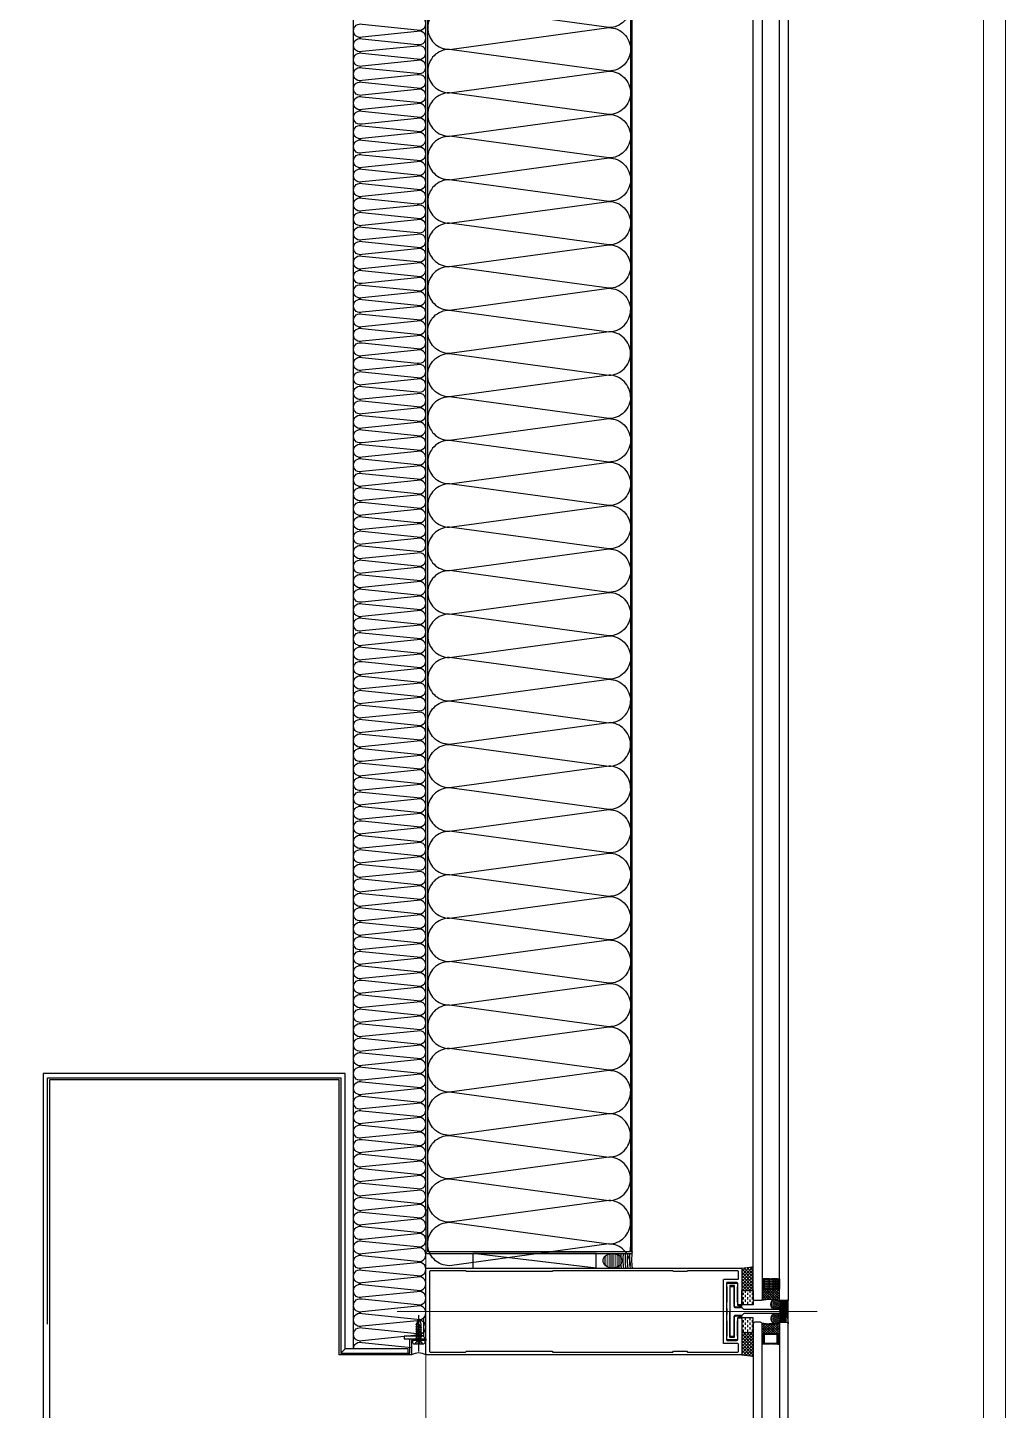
# Model space of a CAD drawing. Header units: millimetres. Extents: x 17311 to 801382, y -242618 to -104888.
# Drawn here: x 576371 to 577046, y -196048 to -195093 of the extents above; entities that cross this region are included whole.
import ezdxf

# ---------------------------------------------------------------- set-up
doc = ezdxf.new("R2010")
doc.units = ezdxf.units.MM
doc.header["$LTSCALE"] = 250
for name, pattern in [('HID', [2.8, 1.8, -1]), ('HIDDEN', [9.525, 6.35, -3.175]), ('HIDDEN2', [4.7625, 3.175, -1.5875])]:
    doc.linetypes.add(name, pattern=pattern)
for name, color, linetype in [('A-CEIL', 8, 'Continuous'), ('A-ELE-8', 8, 'Continuous'), ('A-WIN', 4, 'Continuous'), ('ACCY', 5, 'Continuous'), ('B-AR', 7, 'Continuous'), ('EGI', 6, 'Continuous'), ('GLASS', 7, 'Continuous'), ('ISL', 251, 'Continuous'), ('polyamide', 6, 'Continuous'), ('SEALANT', 252, 'Continuous'), ('W250', 7, 'Continuous'), ('인테리어', 7, 'HIDDEN')]:
    doc.layers.add(name, color=color, linetype=linetype)
doc.layers.add('A-WIN-ELE', color=8, linetype='Continuous', lineweight=9)
doc.layers.add('CEN', color=1, linetype='Continuous', lineweight=9)
pattern_1 = [(90, (81579.6663, 89232.96467), (-0.15875, 0.079375), [0, -0.15875])]
pattern_2 = [(225, (58237.0189, -22344.7967), (1.122532015, -1.122532015), []), (315, (58237.0189, -22344.7967), (1.122532015, 1.122532015), [])]
pattern_3 = [(270, (-24016.0779, 66483.7451), (1.5875, -1.5875), [1.5875, -1.5875])]
pattern_4 = [(315, (-462.3626, 2021.3178), (0.8838835, 0.8838835), []), (45, (-462.3626, 2021.3178), (-0.8838835, 0.8838835), [])]
pattern_5 = [(248.1986, (-173432.0886, -82748.5761), (0.464238432, -0.5222680618), [0, -0.625])]

# ---------------------------------------------------------------- blocks, each defined once
blk = doc.blocks.new('커튼월 히든바')
at = {"layer": 'GLASS', "transparency": 33554687}
h = blk.add_hatch(dxfattribs=at)
h.set_pattern_fill('ANSI37', color=253, scale=10, angle=90, style=0)
h.set_pattern_definition(pattern_4)
h.paths.add_polyline_path([(-182, 8.5, 0.198912), (-181.71, 7.79, 0.112366), (-194.29, 7.79, 0.198912), (-194, 8.5), (-194, 15.5), (-192.95, 15.5), (-192.95, 16.2, 0.414214), (-192.25, 15.5), (-183.75, 15.5, 0.414035), (-183.05, 16.2), (-183.05, 15.5), (-182, 15.5)])
h = blk.add_hatch(dxfattribs=at)
h.set_pattern_fill('ANSI37', color=253, scale=10, angle=270, style=0)
h.set_pattern_definition(pattern_4)
h.paths.add_polyline_path([(-182, -8.5, -0.198912), (-181.71, -7.79, -0.112366), (-194.29, -7.79, -0.198912), (-194, -8.5), (-194, -15.5), (-192.95, -15.5), (-192.95, -16.2, -0.414214), (-192.25, -15.5), (-183.75, -15.5, -0.414035), (-183.05, -16.2), (-183.05, -15.5), (-182, -15.5)])
at = {"layer": 'SEALANT', "transparency": 33554687}
h = blk.add_hatch(dxfattribs=at)
h.set_pattern_fill('ANSI37', color=253, scale=0.5)
h.set_pattern_definition(pattern_2)
h.paths.add_polyline_path([(-168, 14.5), (-176, 14.5), (-176, 31, 0.032752), (-168, 30)])
at = {"layer": 'SEALANT'}
h = blk.add_hatch(dxfattribs=at)
h.set_pattern_fill('DASH', color=253, scale=0.5, angle=90, style=0)
h.set_pattern_definition(pattern_3)
h.paths.add_polyline_path([(-168, 14.5), (-176, 14.5), (-176, 4.5), (-168, 4.5)])
at = {"layer": 'SEALANT', "transparency": 33554687}
h = blk.add_hatch(dxfattribs=at)
h.set_pattern_fill('DOTS', color=253, scale=0.5)
h.set_pattern_definition([(360, (-73304.1348, 247739.18495), (0.396875, 0.79375), [0, -0.79375])])
edge = h.paths.add_edge_path()
edge.add_line((-190.78, -8.19), (-191.18, -8.23))
edge.add_arc((-186, 40.48), 48.98, 263.93206, 271.30611)
edge.add_line((-184.88, -8.49), (-185.34, -8.46))
edge.add_line((-185.34, -8.46), (-185.79, -8.41))
edge.add_line((-185.79, -8.41), (-186.24, -8.34))
edge.add_line((-186.24, -8.34), (-186.68, -8.25))
edge.add_line((-186.68, -8.25), (-187.12, -8.14))
edge.add_line((-187.12, -8.14), (-187.55, -8.02))
edge.add_line((-187.55, -8.02), (-187.98, -7.87))
edge.add_line((-187.98, -7.87), (-188.4, -7.71))
edge.add_line((-188.4, -7.71), (-188.81, -7.54))
edge.add_line((-188.81, -7.54), (-189.14, -7.37))
edge.add_line((-189.14, -7.37), (-189.62, -7.74))
edge.add_line((-189.62, -7.74), (-190.18, -8.02))
edge.add_line((-190.18, -8.02), (-190.78, -8.19))
edge = h.paths.add_edge_path()
edge.add_line((-191.18, 8.23), (-190.78, 8.19))
edge.add_line((-190.78, 8.19), (-190.18, 8.02))
edge.add_line((-190.18, 8.02), (-189.62, 7.74))
edge.add_line((-189.62, 7.74), (-189.14, 7.37))
edge.add_line((-189.14, 7.37), (-188.81, 7.54))
edge.add_line((-188.81, 7.54), (-188.4, 7.71))
edge.add_line((-188.4, 7.71), (-187.98, 7.87))
edge.add_line((-187.98, 7.87), (-187.55, 8.02))
edge.add_line((-187.55, 8.02), (-187.12, 8.14))
edge.add_line((-187.12, 8.14), (-186.68, 8.25))
edge.add_line((-186.68, 8.25), (-186.24, 8.34))
edge.add_line((-186.24, 8.34), (-185.79, 8.41))
edge.add_line((-185.79, 8.41), (-185.34, 8.46))
edge.add_line((-185.34, 8.46), (-184.88, 8.49))
edge.add_arc((-186, -40.48), 48.98, 88.69389, 96.06856)
edge = h.paths.add_edge_path()
edge.add_line((-192.61, 8.02), (-192.39, 8.08))
edge.add_arc((-186, -40.48), 48.98, 97.49491, 99.74726)
edge.add_line((-194.29, 7.79), (-195, 7.5))
edge.add_line((-195, 7.5), (-199, 7.5))
edge.add_arc((-199, 8.5), 1, 190.59727, 270, ccw=False)
edge.add_arc((-290.65, 0), 91.05, -5.24052, 5.24052, ccw=False)
edge.add_arc((-199, -8.5), 1, 90, 169.40273, ccw=False)
edge.add_line((-199, -7.5), (-195, -7.5))
edge.add_line((-195, -7.5), (-194.29, -7.79))
edge.add_arc((-186, 40.48), 48.98, 260.25274, 262.50428)
edge.add_line((-192.39, -8.08), (-192.61, -8.02))
edge.add_line((-192.61, -8.02), (-193.17, -7.74))
edge.add_line((-193.17, -7.74), (-193.67, -7.37))
edge.add_line((-193.67, -7.37), (-194.09, -6.91))
edge.add_line((-194.09, -6.91), (-194.41, -6.38))
edge.add_line((-194.41, -6.38), (-194.64, -5.8))
edge.add_line((-194.64, -5.8), (-194.75, -5.18))
edge.add_line((-194.75, -5.18), (-194.75, -4.56))
edge.add_line((-194.75, -4.56), (-194.64, -3.95))
edge.add_line((-194.64, -3.95), (-194.41, -3.37))
edge.add_line((-194.41, -3.37), (-194.09, -2.84))
edge.add_line((-194.09, -2.84), (-193.67, -2.38))
edge.add_line((-193.67, -2.38), (-193.6, -2.33))
edge.add_line((-193.6, -2.33), (-193.7, -1.99))
edge.add_line((-193.7, -1.99), (-193.8, -1.6))
edge.add_line((-193.8, -1.6), (-193.87, -1.2))
edge.add_line((-193.87, -1.2), (-193.93, -0.8))
edge.add_line((-193.93, -0.8), (-193.96, -0.4))
edge.add_line((-193.96, -0.4), (-193.97, 0))
edge.add_line((-193.97, 0), (-193.96, 0.4))
edge.add_line((-193.96, 0.4), (-193.93, 0.8))
edge.add_line((-193.93, 0.8), (-193.87, 1.2))
edge.add_line((-193.87, 1.2), (-193.8, 1.6))
edge.add_line((-193.8, 1.6), (-193.7, 1.99))
edge.add_line((-193.7, 1.99), (-193.6, 2.33))
edge.add_line((-193.6, 2.33), (-193.67, 2.38))
edge.add_line((-193.67, 2.38), (-194.09, 2.84))
edge.add_line((-194.09, 2.84), (-194.41, 3.37))
edge.add_line((-194.41, 3.37), (-194.64, 3.95))
edge.add_line((-194.64, 3.95), (-194.75, 4.56))
edge.add_line((-194.75, 4.56), (-194.75, 5.18))
edge.add_line((-194.75, 5.18), (-194.64, 5.8))
edge.add_line((-194.64, 5.8), (-194.41, 6.38))
edge.add_line((-194.41, 6.38), (-194.09, 6.91))
edge.add_line((-194.09, 6.91), (-193.67, 7.37))
edge.add_line((-193.67, 7.37), (-193.17, 7.74))
edge.add_line((-193.17, 7.74), (-192.61, 8.02))
at = {"layer": 'SEALANT'}
h = blk.add_hatch(dxfattribs=at)
h.set_pattern_fill('DOTS', color=8, scale=10, angle=248.1986)
h.set_pattern_definition(pattern_5)
edge = h.paths.add_edge_path()
edge.add_ellipse((-191.4, 4.87), major_axis=(0, 3.37), ratio=1, start_angle=0, end_angle=360, ccw=False)
at = {"layer": 'SEALANT', "transparency": 33554687}
h = blk.add_hatch(dxfattribs=at)
h.set_pattern_fill('DOTS', color=253, scale=0.1, angle=90)
h.set_pattern_definition(pattern_1)
h.paths.add_polyline_path([(-167.92, 2.75), (-166.1, 2.75), (-166.1, 2.95), (-166.1, 3.84), (-166.1, 4.5), (-167.5, 4.5, -0.362029), (-167.99, 4.91, -0.057613), (-168.29, 2.46), (-168.06, 2.69, -0.198912)])
at = {"layer": 'SEALANT'}
h = blk.add_hatch(dxfattribs=at)
h.set_pattern_fill('DOTS', color=8, scale=10, angle=248.1986)
h.set_pattern_definition(pattern_5)
edge = h.paths.add_edge_path()
edge.add_ellipse((-191.4, -4.87), major_axis=(0, -3.37), ratio=1, start_angle=0, end_angle=360)
h = blk.add_hatch(dxfattribs=at)
h.set_pattern_fill('DASH', color=253, scale=0.5, angle=270, style=0)
h.set_pattern_definition(pattern_3)
h.paths.add_polyline_path([(-168, -14.5), (-176, -14.5), (-176, -4.5), (-168, -4.5)])
at = {"layer": 'SEALANT', "transparency": 33554687}
h = blk.add_hatch(dxfattribs=at)
h.set_pattern_fill('DOTS', color=253, scale=0.1, angle=270)
h.set_pattern_definition(pattern_1)
h.paths.add_polyline_path([(-167.92, -2.75), (-166.1, -2.75), (-166.1, -2.95), (-166.1, -3.84), (-166.1, -4.5), (-167.5, -4.5, 0.362029), (-167.99, -4.91, 0.057613), (-168.29, -2.46), (-168.06, -2.69, 0.198912)])
h = blk.add_hatch(dxfattribs=at)
h.set_pattern_fill('ANSI37', color=253, scale=0.5)
h.set_pattern_definition(pattern_2)
h.paths.add_polyline_path([(-168, -14.5), (-176, -14.5), (-176, -31, -0.032752), (-168, -30)])
at = {"layer": 'B-AR'}
for points in [[(-165.3, 19, -0.414214), (-164.3, 20), (-158, 20, -0.414214), (-157.5, 19.5), (-157.5, -19.5, -0.414214), (-158, -20), (-164.3, -20, -0.414214), (-165.3, -19), (-165.3, -4.7, 0.414214), (-165.5, -4.5), (-167.5, -4.5, 0.414214), (-168, -5), (-168, -30), (50, -30), (50, 30), (-168, 30), (-168, 5, 0.414214), (-167.5, 4.5), (-165.5, 4.5, 0.414214), (-165.3, 4.7)], [(-130.6, -28), (-165.2, -28, -0.414214), (-165.7, -27.5), (-165.7, -22.7, -0.414214), (-165.2, -22.2), (-155.8, -22.2, 0.414214), (-155.3, -21.7), (-155.3, 21.7, 0.414214), (-155.8, 22.2), (-165.2, 22.2, -0.414214), (-165.7, 22.7), (-165.7, 27.5, -0.414214), (-165.2, 28), (-130.6, 28), (-130.1, 27.5), (-120.9, 27.5), (-120.4, 28), (-37.6, 28), (-37.1, 27.5), (22.1, 27.5), (22.6, 28), (47, 28, -0.414214), (47.5, 27.5), (47.5, -27.5, -0.414214), (47, -28), (22.6, -28), (22.1, -27.5), (-37.1, -27.5), (-37.6, -28), (-120.4, -28), (-120.9, -27.5), (-130.1, -27.5)], [(-163.6, -2.75, -0.414214), (-162.6, -3.75), (-162.6, -4.63, 0.298217), (-162.9, -5.09, 0.298217), (-162.6, -5.55), (-162.6, -16.34, 0.298217), (-162.9, -16.8, 0.414214), (-162.4, -17.3), (-160.4, -17.3, 0.414214), (-159.9, -16.8, 0.236068), (-160.1, -16.4), (-160.1, -0.4, 0.236068), (-159.9, 0, 0.236068), (-160.1, 0.4), (-160.1, 16.4, 0.236068), (-159.9, 16.8, 0.414214), (-160.4, 17.3), (-162.4, 17.3, 0.414214), (-162.9, 16.8, 0.298217), (-162.6, 16.34), (-162.6, 5.55, 0.298217), (-162.9, 5.09, 0.298217), (-162.6, 4.63), (-162.6, 3.75, -0.414214), (-163.6, 2.75), (-167.92, 2.75, 0.198912), (-168.06, 2.69), (-168.96, 1.79, -0.198911), (-169.66, 1.5), (-195.8, 1.5, 0.414214), (-197.3, 0, 0.414214), (-195.8, -1.5), (-169.66, -1.5, -0.198912), (-168.96, -1.79), (-168.29, -2.46, 0.198912), (-167.59, -2.75)]]:
    blk.add_lwpolyline(points, format="xyb", close=True, dxfattribs=at)
at = {"layer": 'CEN', "ltscale": 0.005}
blk.add_line((70, 0, 0), (-220, 0), dxfattribs=at)
at = {"layer": 'GLASS', "color": 1, "linetype": 'Continuous'}
for p, q in [((-193.25, 15.5, 0), (-193.25, 22.5, 0)), ((-182.75, 15.5, 0), (-182.75, 22.5, 0)), ((-193.25, -15.5, 0), (-193.25, -22.5, 0)), ((-182.75, -15.5, 0), (-182.75, -22.5, 0))]:
    blk.add_line(p, q, dxfattribs=at)
at = {"layer": 'GLASS', "color": 1, "linetype": 'Continuous', "elevation": 0}
for points in [[(-192.95, 15.5), (-192.95, 22.5), (-194, 22.5), (-194, 15.5)], [(-183.05, 15.5), (-183.05, 22.5), (-182, 22.5), (-182, 15.5)], [(-192.95, -15.5), (-192.95, -22.5), (-194, -22.5), (-194, -15.5)], [(-183.05, -15.5), (-183.05, -22.5), (-182, -22.5), (-182, -15.5)]]:
    blk.add_lwpolyline(points, close=True, dxfattribs=at)
for points in [[(-183.05, 16.2, -0.414214), (-183.75, 15.5), (-192.25, 15.5, -0.414214), (-192.95, 16.2), (-192.95, 22, -0.414214), (-192.45, 22.5), (-188.5, 22.5), (-188, 22), (-187.5, 22.5), (-183.55, 22.5, -0.414214), (-183.05, 22), (-183.05, 16.2)], [(-183.55, 16.2), (-183.55, 21.8, 0.414214), (-183.75, 22), (-192.25, 22, 0.414214), (-192.45, 21.8), (-192.45, 16.2, 0.414214), (-192.25, 16), (-183.75, 16, 0.414214), (-183.55, 16.2)], [(-183.05, -16.2, 0.414214), (-183.75, -15.5), (-192.25, -15.5, 0.414214), (-192.95, -16.2), (-192.95, -22, 0.414214), (-192.45, -22.5), (-188.5, -22.5), (-188, -22), (-187.5, -22.5), (-183.55, -22.5, 0.414214), (-183.05, -22), (-183.05, -16.2)], [(-183.55, -16.2), (-183.55, -21.8, -0.414214), (-183.75, -22), (-192.25, -22, -0.414214), (-192.45, -21.8), (-192.45, -16.2, -0.414214), (-192.25, -16), (-183.75, -16, -0.414214), (-183.55, -16.2)]]:
    blk.add_lwpolyline(points, format="xyb", dxfattribs=at)
for points in [[(-182, 8.5, 0.198912), (-181.71, 7.79, 0.112366), (-194.29, 7.79, 0.198912), (-194, 8.5), (-194, 15.5), (-192.95, 15.5), (-192.95, 16.2, 0.414214), (-192.25, 15.5), (-183.75, 15.5, 0.414035), (-183.05, 16.2), (-183.05, 15.5), (-182, 15.5)], [(-182, -8.5, -0.198912), (-181.71, -7.79, -0.112366), (-194.29, -7.79, -0.198912), (-194, -8.5), (-194, -15.5), (-192.95, -15.5), (-192.95, -16.2, -0.414214), (-192.25, -15.5), (-183.75, -15.5, -0.414035), (-183.05, -16.2), (-183.05, -15.5), (-182, -15.5)]]:
    blk.add_lwpolyline(points, format="xyb", close=True, dxfattribs=at)
at = {"layer": 'GLASS', "color": 8, "linetype": 'Continuous'}
for centre in [(-191.63, 21.25, 0), (-191.63, 19.75, 0), (-190.25, 21.25, 0), (-190.25, 19.75, 0), (-188.75, 21.25, 0), (-188.75, 19.75, 0), (-187.25, 21.25, 0), (-187.25, 19.75, 0), (-185.75, 21.25, 0), (-185.75, 19.75, 0), (-184.25, 21.25, 0), (-184.25, 19.75, 0), (-191.63, 18.25, 0), (-191.63, 16.75, 0), (-190.25, 18.25, 0), (-190.25, 16.75, 0), (-188.75, 18.25, 0), (-188.75, 16.75, 0), (-187.25, 18.25, 0), (-187.25, 16.75, 0), (-185.75, 18.25, 0), (-185.75, 16.75, 0), (-184.25, 18.25, 0), (-184.25, 16.75, 0)]:
    blk.add_circle(centre, 0.65, dxfattribs=at)
at = {"layer": 'polyamide', "color": 5}
blk.add_lwpolyline([(-159.7, -17.85), (-159.7, 0), (-159.7, -17.85), (-163.1, -17.85), (-163.1, -3.45), (-163.6, -2.95), (-166.1, -2.95), (-166.1, -3.84), (-165.6, -4.34), (-165.1, -4.34), (-165.1, -6.4), (-164.8, -6.7), (-164.8, -16.99), (-165.1, -16.99), (-165.1, -19.05), (-164.6, -19.55), (-158.2, -19.55), (-157.7, -19.05), (-157.7, -16.99), (-158, -16.99), (-158, -6.5), (-157.7, -6.5), (-157.7, -2), (-158, -2), (-158, 2), (-157.7, 2), (-157.7, 6.49), (-158, 6.49), (-158, 16.99), (-157.7, 16.99), (-157.7, 19.05), (-158.2, 19.55), (-164.6, 19.55), (-165.1, 19.05), (-165.1, 16.99), (-164.8, 16.99), (-164.8, 6.7), (-165.1, 6.4), (-165.1, 4.34), (-165.6, 4.34), (-166.1, 3.84), (-166.1, 2.95), (-163.6, 2.95), (-163.1, 3.45), (-163.1, 17.85), (-159.7, 17.85), (-159.7, 0)], dxfattribs=at)
at = {"layer": 'SEALANT', "color": 4}
for points in [[(-168, 30, -0.032752), (-176, 31)], [(-168, -30, 0.032752), (-176, -31)]]:
    blk.add_lwpolyline(points, format="xyb", dxfattribs=at)
for points in [[(-168, 14.5), (-176, 14.5), (-176, 4.5), (-168, 4.5)], [(-168, -14.5), (-176, -14.5), (-176, -4.5), (-168, -4.5)]]:
    blk.add_lwpolyline(points, close=True, dxfattribs=at)
at = {"layer": 'SEALANT', "color": 4, "elevation": 0}
blk.add_lwpolyline([(-200, 8.5, -0.046781), (-200, -8.5)], format="xyb", dxfattribs=at)
at = {"layer": 'SEALANT', "color": 8}
for centre, start, end in [((-179.39, 5.06), 346.77836, 359.22451), ((-179.39, -5.06), 0.77549, 13.22164)]:
    blk.add_arc(centre, 11.4, start, end, dxfattribs=at)
at = {"layer": 'SEALANT', "color": 4, "extrusion": (0, 0, -1)}
blk.add_ellipse((-191.4, 4.87, 0), major_axis=(0, 3.37), ratio=1, dxfattribs=at)
at = {"layer": 'SEALANT', "color": 4}
blk.add_ellipse((-191.4, -4.87, 0), major_axis=(0, -3.37), ratio=1, dxfattribs=at)
blk = doc.blocks.new('SCR')
at = {"layer": 'ACCY'}
for p, q in [((-4.3, 0), (-4.3, 1.09)), ((4.3, 0), (-4.3, 0)), ((2.79, 2.6), (-2.79, 2.6)), ((4.3, 0), (4.3, 1.09)), ((-2, -1.59), (-2, 0)), ((2, -0.8), (-2, -1.59)), ((-1.46, -1.9), (-2, -1.59)), ((2, -2.38), (-2, -3.16)), ((-1.46, -2.85), (-2, -3.16)), ((-1.46, -3.48), (-2, -3.16)), ((2, -3.95), (-2, -4.74)), ((-1.46, -4.42), (-2, -4.74)), ((-1.46, -5.05), (-2, -4.74)), ((2, -5.53), (-2, -6.31)), ((-1.46, -6), (-2, -6.31)), ((-1.46, -6.63), (-2, -6.31)), ((2, -7.1), (-2, -7.89)), ((-1.46, -7.57), (-2, -7.89)), ((-1.46, -8.2), (-2, -7.89)), ((2, -8.68), (-2, -9.46)), ((-1.46, -9.15), (-2, -9.46)), ((-1.46, -9.78), (-2, -9.46)), ((1.46, -1.11), (-1.46, -1.9)), ((-1.46, -1.9), (-1.46, -2.85)), ((1.46, -2.06), (-1.46, -2.85)), ((1.46, -2.69), (-1.46, -3.48)), ((-1.46, -3.48), (-1.46, -4.42)), ((1.46, -3.64), (-1.46, -4.42)), ((1.46, -4.26), (-1.46, -5.05)), ((-1.46, -6), (-1.46, -5.05)), ((1.46, -5.21), (-1.46, -6)), ((1.46, -5.84), (-1.46, -6.63)), ((-1.46, -7.57), (-1.46, -6.63)), ((1.46, -6.79), (-1.46, -7.57)), ((1.46, -7.41), (-1.46, -8.2)), ((-1.46, -9.15), (-1.46, -8.2)), ((1.46, -8.36), (-1.46, -9.15)), ((-1.46, -9.78), (1.46, -8.99)), ((1.46, -1.11), (2, -0.8)), ((1.46, -1.11), (1.46, -2.06)), ((1.46, -2.06), (2, -2.38)), ((1.46, -2.69), (2, -2.38)), ((1.46, -2.69), (1.46, -3.64)), ((1.46, -3.64), (2, -3.95)), ((1.46, -4.26), (2, -3.95)), ((1.46, -5.21), (1.46, -4.26)), ((1.46, -5.21), (1.46, -4.26)), ((1.46, -5.21), (2, -5.53)), ((1.46, -5.84), (2, -5.53)), ((1.46, -6.79), (1.46, -5.84)), ((1.46, -6.79), (2, -7.1)), ((1.46, -7.41), (2, -7.1)), ((1.46, -8.36), (1.46, -7.41)), ((1.46, -8.36), (2, -8.68)), ((1.46, -8.99), (2, -8.68)), ((1.46, -11.47), (1.46, -8.99)), ((2, -0.8), (2, 0)), ((-1.46, -10.72), (-2, -11.04)), ((-1.46, -11.35), (-2, -11.04)), ((-1.46, -10.72), (-1.46, -9.78)), ((1.09, -10.04), (-1.46, -11.35)), ((1.09, -10.04), (-1.46, -10.72)), ((-1.46, -11.47), (-1.46, -11.35)), ((-0.22, -14.85), (-1.44, -11.56)), ((1.46, -9.63), (0, -11.23)), ((0.22, -14.85), (1.44, -11.56))]:
    blk.add_line(p, q, dxfattribs=at)
at = {"layer": 'ACCY', "linetype": 'HIDDEN2'}
for p, q in [((-2.79, 2.6), (-0.19, -0.36)), ((-0.19, -0.36), (-0.51, 2.6)), ((0.19, -0.36), (2.79, 2.6)), ((0.19, -0.36), (0.51, 2.6))]:
    blk.add_line(p, q, dxfattribs=at)
at = {"layer": 'ACCY'}
blk.add_lwpolyline([(0, 7.72), (0, -17.34)], dxfattribs=at)
for centre, radius, start, end in [((-2.79, 1.09), 1.51, 90, 180), ((2.79, 1.09), 1.51, 0, 90), ((-1.16, -11.47), 0.3, 180, 198.92242), ((0.34, -13.49), 2.29, 98.63986, 136.57417), ((3.48, -13.12), 3.95, 151.53701, 208.46302), ((0, -14.76), 0.236, 202.5, 337.5), ((1.16, -11.47), 0.3, 341.07758, 0)]:
    blk.add_arc(centre, radius, start, end, dxfattribs=at)
at = {"layer": 'ACCY', "linetype": 'HIDDEN2'}
blk.add_arc((0, -0.18), 0.261, 221.91906, 318.08094, dxfattribs=at)

msp = doc.modelspace()

# ---------------------------------------------------------------- hatches: boundary and pattern name
at = {"layer": 'SEALANT', "transparency": 33554687}
h = msp.add_hatch(dxfattribs=at)
h.set_pattern_fill('DOTS', color=8, scale=0.5, angle=270, style=0)
h.set_pattern_definition([(270, (-12545222.6625, -352805.0967), (0.79375, -0.396875), [0, -0.79375])])
edge = h.paths.add_edge_path()
edge.add_ellipse((576774.39, -195944.48), major_axis=(-6.47, 0), ratio=0.77258, start_angle=0, end_angle=360)

# ---------------------------------------------------------------- linework, layer by layer
at = {"layer": 'A-CEIL'}
for p, q in [((576586.86, -196008.28), (576589.86, -196005.28)), ((576633.46, -196005.28), (576589.86, -196005.28)), ((576633.46, -196008.28), (576633.46, -196005.28))]:
    msp.add_line(p, q, dxfattribs=at)
at = {"layer": 'A-ELE-8'}
msp.add_lwpolyline([(576645.66, -195983.61), (576644, -195983.61), (576644, -195996.61), (576630.66, -195996.61), (576630.66, -195998.28), (576645.66, -195998.28)], close=True, dxfattribs=at)
msp.add_arc((576640.66, -196017.82), 9.72, 59.04251, 120.95749, dxfattribs=at)
at = {"layer": 'A-WIN'}
for points in [[(576871.66, -194137.98, -0.414214), (576872.66, -194136.98), (576876.66, -194136.98, -0.414214), (576877.66, -194137.98), (576877.66, -195970.98, -0.414214), (576876.66, -195971.98), (576872.66, -195971.98, -0.414214), (576871.66, -195970.98)], [(576889.66, -194137.98, -0.414214), (576890.66, -194136.98), (576894.66, -194136.98, -0.414214), (576895.66, -194137.98), (576895.66, -195970.98, -0.414214), (576894.66, -195971.98), (576890.66, -195971.98, -0.414214), (576889.66, -195970.98)], [(576871.66, -197840.98, 0.414214), (576872.66, -197841.98), (576876.66, -197841.98, 0.414214), (576877.66, -197840.98), (576877.66, -195987.98, 0.414214), (576876.66, -195986.98), (576872.66, -195986.98, 0.414214), (576871.66, -195987.98)], [(576889.66, -197840.98, 0.414214), (576890.66, -197841.98), (576894.66, -197841.98, 0.414214), (576895.66, -197840.98), (576895.66, -195987.98, 0.414214), (576894.66, -195986.98), (576890.66, -195986.98, 0.414214), (576889.66, -195987.98)]]:
    msp.add_lwpolyline(points, format="xyb", close=True, dxfattribs=at)
at = {"layer": 'A-WIN-ELE'}
msp.add_line((577030.66, -186149.44), (577030.66, -197841.98), dxfattribs=at)
msp.add_lwpolyline([(576895.66, -197841.98), (577045.66, -197841.98), (577045.66, -186149.44), (576895.66, -186149.44)], close=True, dxfattribs=at)
at = {"layer": 'A-WIN-ELE', "elevation": 0}
msp.add_lwpolyline([(576645.66, -197819.48), (576645.66, -186171.94)], dxfattribs=at)
at = {"layer": 'EGI', "color": 8}
for p, q in [((576645.66, -195909.48, 0), (576645.66, -194199.48, 0)), ((576646.86, -195909.48, 0), (576646.86, -194199.48, 0)), ((576763.06, -195949.48), (576678.06, -195939.48))]:
    msp.add_line(p, q, dxfattribs=at)
at = {"layer": 'ISL', "elevation": 0}
for points in [[(576788.06, -194170.68, 0.414214), (576786.86, -194169.48), (576646.86, -194169.48, 0.414214), (576645.66, -194170.68), (576645.66, -194199.48), (576646.86, -194199.48), (576646.86, -194170.68), (576786.86, -194170.68), (576786.86, -195938.28), (576646.86, -195938.28), (576646.86, -195909.48), (576645.66, -195909.48), (576645.66, -195938.28, 0.414214), (576646.86, -195939.48), (576786.86, -195939.48, 0.414214), (576788.06, -195938.28), (576788.06, -194170.68)], [(576786.86, -195078.18, -0.414316), (576771.88, -195093.17), (576661.85, -195078.19, 0.414316), (576646.86, -195093.18, 0.414316), (576661.85, -195108.17), (576771.88, -195093.19, -0.414316), (576786.86, -195108.18)], [(576645.59, -195999.48, 0.454742), (576639.6, -195995.87), (576601.72, -195999.7, -0.509267), (576595.66, -195995.29, -0.509267), (576601.72, -195990.87), (576639.6, -195994.7, 1.372593), (576639.6, -195985.87), (576601.72, -195989.7, -0.509267), (576595.66, -195985.29, -0.509267), (576601.72, -195980.87), (576639.6, -195984.7, 1.372593), (576639.6, -195975.87), (576601.72, -195979.7, -0.509267), (576595.66, -195975.29, -0.509267), (576601.72, -195970.87), (576639.6, -195974.7, 1.372593), (576639.6, -195965.87), (576601.72, -195969.7, -0.509267), (576595.66, -195965.29, -0.509267), (576601.72, -195960.87), (576639.6, -195964.7, 1.372593), (576639.6, -195955.87), (576601.72, -195959.7, -0.509267), (576595.66, -195955.29, -0.509267), (576601.72, -195950.87), (576639.6, -195954.7, 1.372593), (576639.6, -195945.87), (576601.72, -195949.7, -0.509267), (576595.66, -195945.29, -0.509267), (576601.72, -195940.87), (576639.6, -195944.7, 1.372593), (576639.6, -195935.87), (576601.72, -195939.7, -0.509267), (576595.66, -195935.29, -0.509267), (576601.72, -195930.87), (576639.6, -195934.7, 1.372593), (576639.6, -195925.87), (576601.72, -195929.7, -0.509267), (576595.66, -195925.29, -0.509267), (576601.72, -195920.87), (576639.6, -195924.7, 1.372593), (576639.6, -195915.87), (576601.72, -195919.7, -0.509267), (576595.66, -195915.29, -0.509267), (576601.72, -195910.87), (576639.6, -195914.7, 1.372593), (576639.6, -195905.87), (576601.72, -195909.7, -0.509267), (576595.66, -195905.29, -0.509267), (576601.72, -195900.87), (576639.6, -195904.7, 1.372593), (576639.6, -195895.87), (576601.72, -195899.7, -0.509267), (576595.66, -195895.29, -0.509267), (576601.72, -195890.87), (576639.6, -195894.7, 1.372593), (576639.6, -195885.87), (576601.72, -195889.7, -0.509267), (576595.66, -195885.29, -0.509267), (576601.72, -195880.87), (576639.6, -195884.7, 1.372593), (576639.6, -195875.87), (576601.72, -195879.7, -0.509267), (576595.66, -195875.29, -0.509267), (576601.72, -195870.87), (576639.6, -195874.7, 1.372593), (576639.6, -195865.87), (576601.72, -195869.7, -0.509267), (576595.66, -195865.29, -0.509267), (576601.72, -195860.87), (576639.6, -195864.7, 1.372593), (576639.6, -195855.87), (576601.72, -195859.7, -0.509267), (576595.66, -195855.29, -0.509267), (576601.72, -195850.87), (576639.6, -195854.7, 1.372593), (576639.6, -195845.87), (576601.72, -195849.7, -0.509267), (576595.66, -195845.29, -0.509267), (576601.72, -195840.87), (576639.6, -195844.7, 1.372593), (576639.6, -195835.87), (576601.72, -195839.7, -0.509267), (576595.66, -195835.29, -0.509267), (576601.72, -195830.87), (576639.6, -195834.7, 1.372593), (576639.6, -195825.87), (576601.72, -195829.7, -0.509267), (576595.66, -195825.29, -0.509267), (576601.72, -195820.87), (576639.6, -195824.7, 1.372593), (576639.6, -195815.87), (576601.72, -195819.7, -0.509267), (576595.66, -195815.29, -0.509267), (576601.72, -195810.87), (576639.6, -195814.7, 1.372593), (576639.6, -195805.87), (576601.72, -195809.7, -0.509267), (576595.66, -195805.29, -0.509267), (576601.72, -195800.87), (576639.6, -195804.7, 1.372593), (576639.6, -195795.87), (576601.72, -195799.7, -0.509267), (576595.66, -195795.29, -0.509267), (576601.72, -195790.87), (576639.6, -195794.7, 1.372593), (576639.6, -195785.87), (576601.72, -195789.7, -0.509267), (576595.66, -195785.29, -0.509267), (576601.72, -195780.87), (576639.6, -195784.7, 1.372593), (576639.6, -195775.87), (576601.72, -195779.7, -0.509267), (576595.66, -195775.29, -0.509267), (576601.72, -195770.87), (576639.6, -195774.7, 1.372593), (576639.6, -195765.87), (576601.72, -195769.7, -0.509267), (576595.66, -195765.29, -0.509267), (576601.72, -195760.87), (576639.6, -195764.7, 1.372593), (576639.6, -195755.87), (576601.72, -195759.7, -0.509267), (576595.66, -195755.29, -0.509267), (576601.72, -195750.87), (576639.6, -195754.7, 1.372593), (576639.6, -195745.87), (576601.72, -195749.7, -0.509267), (576595.66, -195745.29, -0.509267), (576601.72, -195740.87), (576639.6, -195744.7, 1.372593), (576639.6, -195735.87), (576601.72, -195739.7, -0.509267), (576595.66, -195735.29, -0.509267), (576601.72, -195730.87), (576639.6, -195734.7, 1.372593), (576639.6, -195725.87), (576601.72, -195729.7, -0.509267), (576595.66, -195725.29, -0.509267), (576601.72, -195720.87), (576639.6, -195724.7, 1.372593), (576639.6, -195715.87), (576601.72, -195719.7, -0.509267), (576595.66, -195715.29, -0.509267), (576601.72, -195710.87), (576639.6, -195714.7, 1.372593), (576639.6, -195705.87), (576601.72, -195709.7, -0.509267), (576595.66, -195705.29, -0.509267), (576601.72, -195700.87), (576639.6, -195704.7, 1.372593), (576639.6, -195695.87), (576601.72, -195699.7, -0.509267), (576595.66, -195695.29, -0.509267), (576601.72, -195690.87), (576639.6, -195694.7, 1.372593), (576639.6, -195685.87), (576601.72, -195689.7, -0.509267), (576595.66, -195685.29, -0.509267), (576601.72, -195680.87), (576639.6, -195684.7, 1.372593), (576639.6, -195675.87), (576601.72, -195679.7, -0.509267), (576595.66, -195675.29, -0.509267), (576601.72, -195670.87), (576639.6, -195674.7, 1.372593), (576639.6, -195665.87), (576601.72, -195669.7, -0.509267), (576595.66, -195665.29, -0.509267), (576601.72, -195660.87), (576639.6, -195664.7, 1.372593), (576639.6, -195655.87), (576601.72, -195659.7, -0.509267), (576595.66, -195655.29, -0.509267), (576601.72, -195650.87), (576639.6, -195654.7, 1.372593), (576639.6, -195645.87), (576601.72, -195649.7, -0.509267), (576595.66, -195645.29, -0.509267), (576601.72, -195640.87), (576639.6, -195644.7, 1.372593), (576639.6, -195635.87), (576601.72, -195639.7, -0.509267), (576595.66, -195635.29, -0.509267), (576601.72, -195630.87), (576639.6, -195634.7, 1.372593), (576639.6, -195625.87), (576601.72, -195629.7, -0.509267), (576595.66, -195625.29, -0.509267), (576601.72, -195620.87), (576639.6, -195624.7, 1.372593), (576639.6, -195615.87), (576601.72, -195619.7, -0.509267), (576595.66, -195615.29, -0.509267), (576601.72, -195610.87), (576639.6, -195614.7, 1.372593), (576639.6, -195605.87), (576601.72, -195609.7, -0.509267), (576595.66, -195605.29, -0.509267), (576601.72, -195600.87), (576639.6, -195604.7, 1.372593), (576639.6, -195595.87), (576601.72, -195599.7, -0.509267), (576595.66, -195595.29, -0.509267), (576601.72, -195590.87), (576639.6, -195594.7, 1.372593), (576639.6, -195585.87), (576601.72, -195589.7, -0.509267), (576595.66, -195585.29, -0.509267), (576601.72, -195580.87), (576639.6, -195584.7, 1.372593), (576639.6, -195575.87), (576601.72, -195579.7, -0.509267), (576595.66, -195575.29, -0.509267), (576601.72, -195570.87), (576639.6, -195574.7, 1.372593), (576639.6, -195565.87), (576601.72, -195569.7, -0.509267), (576595.66, -195565.29, -0.509267), (576601.72, -195560.87), (576639.6, -195564.7, 1.372593), (576639.6, -195555.87), (576601.72, -195559.7, -0.509267), (576595.66, -195555.29, -0.509267), (576601.72, -195550.87), (576639.6, -195554.7, 1.372593), (576639.6, -195545.87), (576601.72, -195549.7, -0.509267), (576595.66, -195545.29, -0.509267), (576601.72, -195540.87), (576639.6, -195544.7, 1.372593), (576639.6, -195535.87), (576601.72, -195539.7, -0.509267), (576595.66, -195535.29, -0.509267), (576601.72, -195530.87), (576639.6, -195534.7, 1.372593), (576639.6, -195525.87), (576601.72, -195529.7, -0.509267), (576595.66, -195525.29, -0.509267), (576601.72, -195520.87), (576639.6, -195524.7, 1.372593), (576639.6, -195515.87), (576601.72, -195519.7, -0.509267), (576595.66, -195515.29, -0.509267), (576601.72, -195510.87), (576639.6, -195514.7, 1.372593), (576639.6, -195505.87), (576601.72, -195509.7, -0.509267), (576595.66, -195505.29, -0.509267), (576601.72, -195500.87), (576639.6, -195504.7, 1.372593), (576639.6, -195495.87), (576601.72, -195499.7, -0.509267), (576595.66, -195495.29, -0.509267), (576601.72, -195490.87), (576639.6, -195494.7, 1.372593), (576639.6, -195485.87), (576601.72, -195489.7, -0.509267), (576595.66, -195485.29, -0.509267), (576601.72, -195480.87), (576639.6, -195484.7, 1.372593), (576639.6, -195475.87), (576601.72, -195479.7, -0.509267), (576595.66, -195475.29, -0.509267), (576601.72, -195470.87), (576639.6, -195474.7, 1.372593), (576639.6, -195465.87), (576601.72, -195469.7, -0.509267), (576595.66, -195465.29, -0.509267), (576601.72, -195460.87), (576639.6, -195464.7, 1.372593), (576639.6, -195455.87), (576601.72, -195459.7, -0.509267), (576595.66, -195455.29, -0.509267), (576601.72, -195450.87), (576639.6, -195454.7, 1.372593), (576639.6, -195445.87), (576601.72, -195449.7, -0.509267), (576595.66, -195445.29, -0.509267), (576601.72, -195440.87), (576639.6, -195444.7, 1.372593), (576639.6, -195435.87), (576601.72, -195439.7, -0.509267), (576595.66, -195435.29, -0.509267), (576601.72, -195430.87), (576639.6, -195434.7, 1.372593), (576639.6, -195425.87), (576601.72, -195429.7, -0.509267), (576595.66, -195425.29, -0.509267), (576601.72, -195420.87), (576639.6, -195424.7, 1.372593), (576639.6, -195415.87), (576601.72, -195419.7, -0.509267), (576595.66, -195415.29, -0.509267), (576601.72, -195410.87), (576639.6, -195414.7, 1.372593), (576639.6, -195405.87), (576601.72, -195409.7, -0.509267), (576595.66, -195405.29, -0.509267), (576601.72, -195400.87), (576639.6, -195404.7, 1.372593), (576639.6, -195395.87), (576601.72, -195399.7, -0.509267), (576595.66, -195395.29, -0.509267), (576601.72, -195390.87), (576639.6, -195394.7, 1.372593), (576639.6, -195385.87), (576601.72, -195389.7, -0.509267), (576595.66, -195385.29, -0.509267), (576601.72, -195380.87), (576639.6, -195384.7, 1.372593), (576639.6, -195375.87), (576601.72, -195379.7, -0.509267), (576595.66, -195375.29, -0.509267), (576601.72, -195370.87), (576639.6, -195374.7, 1.372593), (576639.6, -195365.87), (576601.72, -195369.7, -0.509267), (576595.66, -195365.29, -0.509267), (576601.72, -195360.87), (576639.6, -195364.7, 1.372593), (576639.6, -195355.87), (576601.72, -195359.7, -0.509267), (576595.66, -195355.29, -0.509267), (576601.72, -195350.87), (576639.6, -195354.7, 1.372593), (576639.6, -195345.87), (576601.72, -195349.7, -0.509267), (576595.66, -195345.29, -0.509267), (576601.72, -195340.87), (576639.6, -195344.7, 1.372593), (576639.6, -195335.87), (576601.72, -195339.7, -0.509267), (576595.66, -195335.29, -0.509267), (576601.72, -195330.87), (576639.6, -195334.7, 1.372593), (576639.6, -195325.87), (576601.72, -195329.7, -0.509267), (576595.66, -195325.29, -0.509267), (576601.72, -195320.87), (576639.6, -195324.7, 1.372593), (576639.6, -195315.87), (576601.72, -195319.7, -0.509267), (576595.66, -195315.29, -0.509267), (576601.72, -195310.87), (576639.6, -195314.7, 1.372593), (576639.6, -195305.87), (576601.72, -195309.7, -0.509267), (576595.66, -195305.29, -0.509267), (576601.72, -195300.87), (576639.6, -195304.7, 1.372593), (576639.6, -195295.87), (576601.72, -195299.7, -0.509267), (576595.66, -195295.29, -0.509267), (576601.72, -195290.87), (576639.6, -195294.7, 1.372593), (576639.6, -195285.87), (576601.72, -195289.7, -0.509267), (576595.66, -195285.29, -0.509267), (576601.72, -195280.87), (576639.6, -195284.7, 1.372593), (576639.6, -195275.87), (576601.72, -195279.7, -0.509267), (576595.66, -195275.29, -0.509267), (576601.72, -195270.87), (576639.6, -195274.7, 1.372593), (576639.6, -195265.87), (576601.72, -195269.7, -0.509267), (576595.66, -195265.29, -0.509267), (576601.72, -195260.87), (576639.6, -195264.7, 1.372593), (576639.6, -195255.87), (576601.72, -195259.7, -0.509267), (576595.66, -195255.29, -0.509267), (576601.72, -195250.87), (576639.6, -195254.7, 1.372593), (576639.6, -195245.87), (576601.72, -195249.7, -0.509267), (576595.66, -195245.29, -0.509267), (576601.72, -195240.87), (576639.6, -195244.7, 1.372593), (576639.6, -195235.87), (576601.72, -195239.7, -0.509267), (576595.66, -195235.29, -0.509267), (576601.72, -195230.87), (576639.6, -195234.7, 1.372593), (576639.6, -195225.87), (576601.72, -195229.7, -0.509267), (576595.66, -195225.29, -0.509267), (576601.72, -195220.87), (576639.6, -195224.7, 1.372593), (576639.6, -195215.87), (576601.72, -195219.7, -0.509267), (576595.66, -195215.29, -0.509267), (576601.72, -195210.87), (576639.6, -195214.7, 1.372593), (576639.6, -195205.87), (576601.72, -195209.7, -0.509267), (576595.66, -195205.29, -0.509267), (576601.72, -195200.87), (576639.6, -195204.7, 1.372593), (576639.6, -195195.87), (576601.72, -195199.7, -0.509267), (576595.66, -195195.29, -0.509267), (576601.72, -195190.87), (576639.6, -195194.7, 1.372593), (576639.6, -195185.87), (576601.72, -195189.7, -0.509267), (576595.66, -195185.29, -0.509267), (576601.72, -195180.87), (576639.6, -195184.7, 1.372593), (576639.6, -195175.87), (576601.72, -195179.7, -0.509267), (576595.66, -195175.29, -0.509267), (576601.72, -195170.87), (576639.6, -195174.7, 1.372593), (576639.6, -195165.87), (576601.72, -195169.7, -0.509267), (576595.66, -195165.29, -0.509267), (576601.72, -195160.87), (576639.6, -195164.7, 1.372593), (576639.6, -195155.87), (576601.72, -195159.7, -0.509267), (576595.66, -195155.29, -0.509267), (576601.72, -195150.87), (576639.6, -195154.7, 1.372593), (576639.6, -195145.87), (576601.72, -195149.7, -0.509267), (576595.66, -195145.29, -0.509267), (576601.72, -195140.87), (576639.6, -195144.7, 1.372593), (576639.6, -195135.87), (576601.72, -195139.7, -0.509267), (576595.66, -195135.29, -0.509267), (576601.72, -195130.87), (576639.6, -195134.7, 1.372593), (576639.6, -195125.87), (576601.72, -195129.7, -0.509267), (576595.66, -195125.29, -0.509267), (576601.72, -195120.87), (576639.6, -195124.7, 1.372593), (576639.6, -195115.87), (576601.72, -195119.7, -0.509267), (576595.66, -195115.29, -0.509267), (576601.72, -195110.87), (576639.6, -195114.7, 1.372593), (576639.6, -195105.87), (576601.72, -195109.7, -0.509267), (576595.66, -195105.29, -0.509267), (576601.72, -195100.87), (576639.6, -195104.7, 1.372593), (576639.6, -195095.87), (576601.72, -195099.7, -0.509267), (576595.66, -195095.29, -0.509267), (576601.72, -195090.87), (576639.6, -195094.7, 1.372593), (576639.6, -195085.87)], [(576786.86, -195108.17, -0.414316), (576771.88, -195123.16), (576661.85, -195108.18, 0.414316), (576646.86, -195123.17, 0.414316), (576661.85, -195138.16), (576771.88, -195123.18, -0.414316), (576786.86, -195138.17)], [(576786.86, -195138.16, -0.414316), (576771.88, -195153.15), (576661.85, -195138.17, 0.414316), (576646.86, -195153.16, 0.414316), (576661.85, -195168.15), (576771.88, -195153.17, -0.414316), (576786.86, -195168.16)], [(576786.86, -195168.15, -0.414316), (576771.88, -195183.14), (576661.85, -195168.16, 0.414316), (576646.86, -195183.15, 0.414316), (576661.85, -195198.14), (576771.88, -195183.16, -0.414316), (576786.86, -195198.15)], [(576786.86, -195198.14, -0.414316), (576771.88, -195213.13), (576661.85, -195198.15, 0.414316), (576646.86, -195213.14, 0.414316), (576661.85, -195228.13), (576771.88, -195213.15, -0.414316), (576786.86, -195228.14)], [(576786.86, -195228.13, -0.414316), (576771.88, -195243.12), (576661.85, -195228.14, 0.414316), (576646.86, -195243.13, 0.414316), (576661.85, -195258.12), (576771.88, -195243.14, -0.414316), (576786.86, -195258.13)], [(576786.86, -195258.12, -0.414316), (576771.88, -195273.11), (576661.85, -195258.13, 0.414316), (576646.86, -195273.12, 0.414316), (576661.85, -195288.11), (576771.88, -195273.13, -0.414316), (576786.86, -195288.12)], [(576786.86, -195318.11, 0.414316), (576771.88, -195303.12), (576661.85, -195318.1, -0.414316), (576646.86, -195303.11, -0.414316), (576661.85, -195288.12), (576771.88, -195303.1, 0.414316), (576786.86, -195288.11)], [(576786.86, -195348.1, 0.414316), (576771.88, -195333.11), (576661.85, -195348.09, -0.414316), (576646.86, -195333.1, -0.414316), (576661.85, -195318.11), (576771.88, -195333.09, 0.414316), (576786.86, -195318.1)], [(576786.86, -195348.09, -0.414316), (576771.88, -195363.08), (576661.85, -195348.1, 0.414316), (576646.86, -195363.09, 0.414316), (576661.85, -195378.08), (576771.88, -195363.1, -0.414316), (576786.86, -195378.09)], [(576786.86, -195378.08, -0.414316), (576771.88, -195393.07), (576661.85, -195378.09, 0.414316), (576646.86, -195393.08, 0.414316), (576661.85, -195408.07), (576771.88, -195393.09, -0.414316), (576786.86, -195408.08)], [(576786.86, -195408.07, -0.414316), (576771.88, -195423.06), (576661.85, -195408.08, 0.414316), (576646.86, -195423.07, 0.414316), (576661.85, -195438.06), (576771.88, -195423.08, -0.414316), (576786.86, -195438.07)], [(576786.86, -195438.06, -0.414316), (576771.88, -195453.05), (576661.85, -195438.07, 0.414316), (576646.86, -195453.06, 0.414316), (576661.85, -195468.05), (576771.88, -195453.07, -0.414316), (576786.86, -195468.06)], [(576786.86, -195468.05, -0.414316), (576771.88, -195483.04), (576661.85, -195468.06, 0.414316), (576646.86, -195483.05, 0.414316), (576661.85, -195498.04), (576771.88, -195483.06, -0.414316), (576786.86, -195498.05)], [(576786.86, -195498.04, -0.414316), (576771.88, -195513.03), (576661.85, -195498.05, 0.414316), (576646.86, -195513.04, 0.414316), (576661.85, -195528.03), (576771.88, -195513.05, -0.414316), (576786.86, -195528.04)], [(576786.86, -195528.03, -0.414316), (576771.88, -195543.02), (576661.85, -195528.04, 0.414316), (576646.86, -195543.03, 0.414316), (576661.85, -195558.02), (576771.88, -195543.04, -0.414316), (576786.86, -195558.03)], [(576786.86, -195588.02, 0.414316), (576771.88, -195573.03), (576661.85, -195588.01, -0.414316), (576646.86, -195573.02, -0.414316), (576661.85, -195558.03), (576771.88, -195573.01, 0.414316), (576786.86, -195558.02)], [(576786.86, -195618.01, 0.414316), (576771.88, -195603.02), (576661.85, -195617.99, -0.414316), (576646.86, -195603.01, -0.414316), (576661.85, -195588.02), (576771.88, -195602.99, 0.414316), (576786.86, -195588.01)], [(576786.86, -195617.99, -0.414316), (576771.88, -195632.98), (576661.85, -195618.01, 0.414316), (576646.86, -195632.99, 0.414316), (576661.85, -195647.98), (576771.88, -195633.01, -0.414316), (576786.86, -195647.99)], [(576786.86, -195647.98, -0.414316), (576771.88, -195662.97), (576661.85, -195647.99, 0.414316), (576646.86, -195662.98, 0.414316), (576661.85, -195677.97), (576771.88, -195662.99, -0.414316), (576786.86, -195677.98)], [(576786.86, -195677.97, -0.414316), (576771.88, -195692.96), (576661.85, -195677.98, 0.414316), (576646.86, -195692.97, 0.414316), (576661.85, -195707.96), (576771.88, -195692.98, -0.414316), (576786.86, -195707.97)], [(576786.86, -195707.96, -0.414316), (576771.88, -195722.95), (576661.85, -195707.97, 0.414316), (576646.86, -195722.96, 0.414316), (576661.85, -195737.95), (576771.88, -195722.97, -0.414316), (576786.86, -195737.96)], [(576786.86, -195737.95, -0.414316), (576771.88, -195752.94), (576661.85, -195737.96, 0.414316), (576646.86, -195752.95, 0.414316), (576661.85, -195767.94), (576771.88, -195752.96, -0.414316), (576786.86, -195767.95)], [(576786.86, -195767.94, -0.414316), (576771.88, -195782.93), (576661.85, -195767.95, 0.414316), (576646.86, -195782.94, 0.414316), (576661.85, -195797.93), (576771.88, -195782.95, -0.414316), (576786.86, -195797.94)], [(576786.86, -195797.93, -0.414316), (576771.88, -195812.92), (576661.85, -195797.94, 0.414316), (576646.86, -195812.93, 0.414316), (576661.85, -195827.92), (576771.88, -195812.94, -0.414316), (576786.86, -195827.93)], [(576786.86, -195857.92, 0.414316), (576771.88, -195842.93), (576661.85, -195857.91, -0.414316), (576646.86, -195842.92, -0.414316), (576661.85, -195827.93), (576771.88, -195842.91, 0.414316), (576786.86, -195827.92)], [(576786.86, -195887.91, 0.414316), (576771.88, -195872.92), (576661.85, -195887.9, -0.414316), (576646.86, -195872.91, -0.414316), (576661.85, -195857.92), (576771.88, -195872.9, 0.414316), (576786.86, -195857.91)], [(576786.86, -195917.9, 0.414316), (576771.88, -195902.91), (576661.85, -195917.89, -0.414316), (576646.86, -195902.9, -0.414316), (576661.85, -195887.91), (576771.88, -195902.89, 0.414316), (576786.86, -195887.9)], [(576786.86, -195947.89, 0.414316), (576771.88, -195932.9), (576661.85, -195947.88, -0.414316), (576646.86, -195932.89, -0.414316), (576661.85, -195917.9), (576771.88, -195932.88, 0.414316), (576786.86, -195917.89)], [(576786.86, -195922.71, -0.000176), (576786.86, -195922.72, -0.000176)], [(576786.54, -195938.28, 0.052233), (576786.86, -195935.18)], [(576595.66, -196005.28, -0.5087), (576601.72, -196000.87), (576635.66, -196004.31)]]:
    msp.add_lwpolyline(points, format="xyb", dxfattribs=at)
msp.add_lwpolyline([(576595.66, -196005.28), (576595.66, -194354.48)], dxfattribs=at)
msp.add_lwpolyline([(576763.06, -195939.48), (576678.06, -195939.48), (576678.06, -195949.48), (576763.06, -195949.48)], close=True, dxfattribs=at)
at = {"layer": 'SEALANT', "color": 8}
for radius, start, end in [(42.75, 174.0924, 174.7841), (41.25, 173.87677, 175.63847), (39.75, 173.64477, 177.48912), (38.25, 173.39446, 188.41864), (36.75, 173.12357, 188.76491), (35.25, 172.82945, 189.14102), (33.75, 172.50897, 189.55101), (42.75, 186.7694, 187.52703), (41.25, 185.93558, 187.80241), (39.75, 184.10552, 188.09878)]:
    msp.add_arc((576819.82, -195943.88), radius, start, end, dxfattribs=at)
at = {"layer": 'SEALANT', "color": 4}
msp.add_arc((576819.82, -195943.88), 32.25, 170.00024, 189.9997, dxfattribs=at)
msp.add_ellipse((576774.39, -195944.48), major_axis=(-6.47, 0), ratio=0.77258, dxfattribs=at)
at = {"layer": '인테리어', "linetype": 'HID'}
msp.add_lwpolyline([(576385.66, -196689.48), (576370.66, -196689.48), (576370.66, -196679.48), (576371.86, -196679.48), (576371.86, -196688.28), (576384.46, -196688.28), (576384.46, -195818.28), (576586.86, -195818.28), (576586.86, -196008.28), (576634.46, -196008.28), (576634.46, -195998.28), (576645.66, -195998.28), (576645.66, -195999.48), (576635.66, -195999.48), (576635.66, -196009.48), (576585.66, -196009.48), (576585.66, -195819.48), (576385.66, -195819.48)], close=True, dxfattribs=at)
at = {"layer": '인테리어', "linetype": 'HID', "elevation": 0}
msp.add_lwpolyline([(576589.86, -196005.28), (576589.86, -195815.28), (576381.46, -195815.28), (576381.46, -196669.26), (576384.46, -196669.26)], dxfattribs=at)

# ---------------------------------------------------------------- block references
at = {"layer": 'A-CEIL', "xscale": -1, "rotation": 180}
msp.add_blockref('SCR', (576640.66, -195999.48), dxfattribs=at)
at = {"layer": 'W250', "xscale": -1}
msp.add_blockref('커튼월 히든바', (576695.66, -195979.48), dxfattribs=at)

doc.saveas('drawing.dxf')
